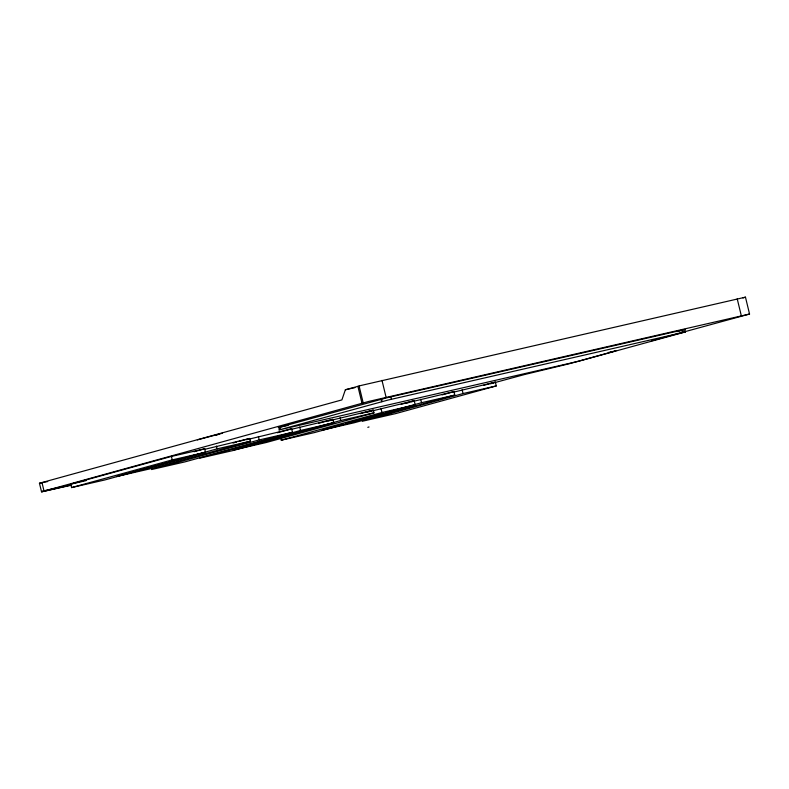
<?xml version="1.0" encoding="UTF-8"?>
<svg xmlns="http://www.w3.org/2000/svg" width="789" height="789" viewBox="0 0 789 789"><rect width="100%" height="100%" fill="white"/><g stroke="black" fill="none" stroke-linecap="round" stroke-linejoin="round"><path stroke-width="1.18" d="M651.813 340.73L749.55 314.032L745.467 297.157L361.184 385.436L345.365 389.766L341.893 399.905L39.45 483.233L41.531 491.843L71.355 485.205M41.531 491.843L71.049 484.979M745.467 297.157L742.962 297.936M676.972 331.676L685.108 329.407L387.35 397.666L278.28 427.579L288.074 425.419M685.414 331.922L387.932 400.082L278.862 429.995L578.712 361.224L685.414 331.922L684.822 329.506M197.358 439.887L222.36 433.24M42.221 491.586L368.887 401.384L749.55 314.032M367.812 427.313L369.025 426.977M70.744 484.14L171.43 456.436L204.676 448.803L205.515 452.245L104.829 479.959L71.582 487.582L70.744 484.14L86.188 480.6M194.015 451.732L204.676 448.803M204.607 449.365L249.699 438.467L250.369 441.229L149.683 468.932L116.437 476.566L217.113 448.852L250.369 441.229M233.12 443.033L236.67 442.057M239.037 441.406L249.699 438.467M71.582 487.582L172.258 459.879L205.515 452.245M246.553 439.739L291.634 428.851L292.472 432.293L184.804 461.92L151.547 469.554L259.216 439.927L292.472 432.293M277.432 432.757L291.634 428.851M290.204 429.611L332.938 419.373L333.767 422.815L233.09 450.529L199.834 458.153L300.52 430.449L333.767 422.815M318.717 423.289L332.938 419.373M328.214 421.001L373.296 410.112L373.966 412.864L266.297 442.501L234.234 449.858L340.71 420.498L373.966 412.864M360.287 413.692L373.296 410.112M366.737 412.262L414.205 400.723L415.201 404.856L314.525 432.569L281.269 440.193L280.776 438.132M401.177 404.313L414.205 400.723M405.319 403.495L408.87 402.518M411.237 401.867L453.971 391.63L454.799 395.072L354.123 422.786L322.06 430.143L329.161 428.131M442.126 394.885L453.971 391.63M452.649 392.37L495.374 382.132L496.291 385.92L395.605 413.623L362.358 421.257L463.035 393.553L496.291 385.92M281.269 440.193L381.955 412.489L415.201 404.856M483.529 385.387L495.374 382.132M331.528 427.48L343.373 424.216M345.74 423.565L383.651 413.13M386.018 412.479L421.553 402.706L454.799 395.072M490.482 383.779L524.547 374.538L568.83 363.857L615.982 350.809L608.467 352.476M216.117 435.074L219.589 434.147M42.142 491.241L70.961 484.633M47.695 481.546L39.45 483.233M345.365 389.766L354.922 387.646M737.222 298.844L741.305 315.718M681.775 330.088L682.357 332.494M462.127 389.756L463.035 393.553M420.715 399.264L421.553 402.706M390.802 396.857L391.383 399.264M381.984 380.357L386.068 397.232M381.531 399.135L382.113 401.542M381.077 399.264L381.659 401.67M380.949 408.357L381.955 412.489M359.103 385.989L363.187 402.863M357.9 386.324L361.983 403.199M340.049 417.736L340.71 420.498M299.682 427.007L300.52 430.449M279.878 427.115L280.46 429.522M278.911 427.382L279.493 429.788M258.388 436.475L259.216 439.927M216.452 446.101L217.113 448.852M171.43 456.436L172.258 459.879M41.955 482.454L43.947 490.719"/></g></svg>
